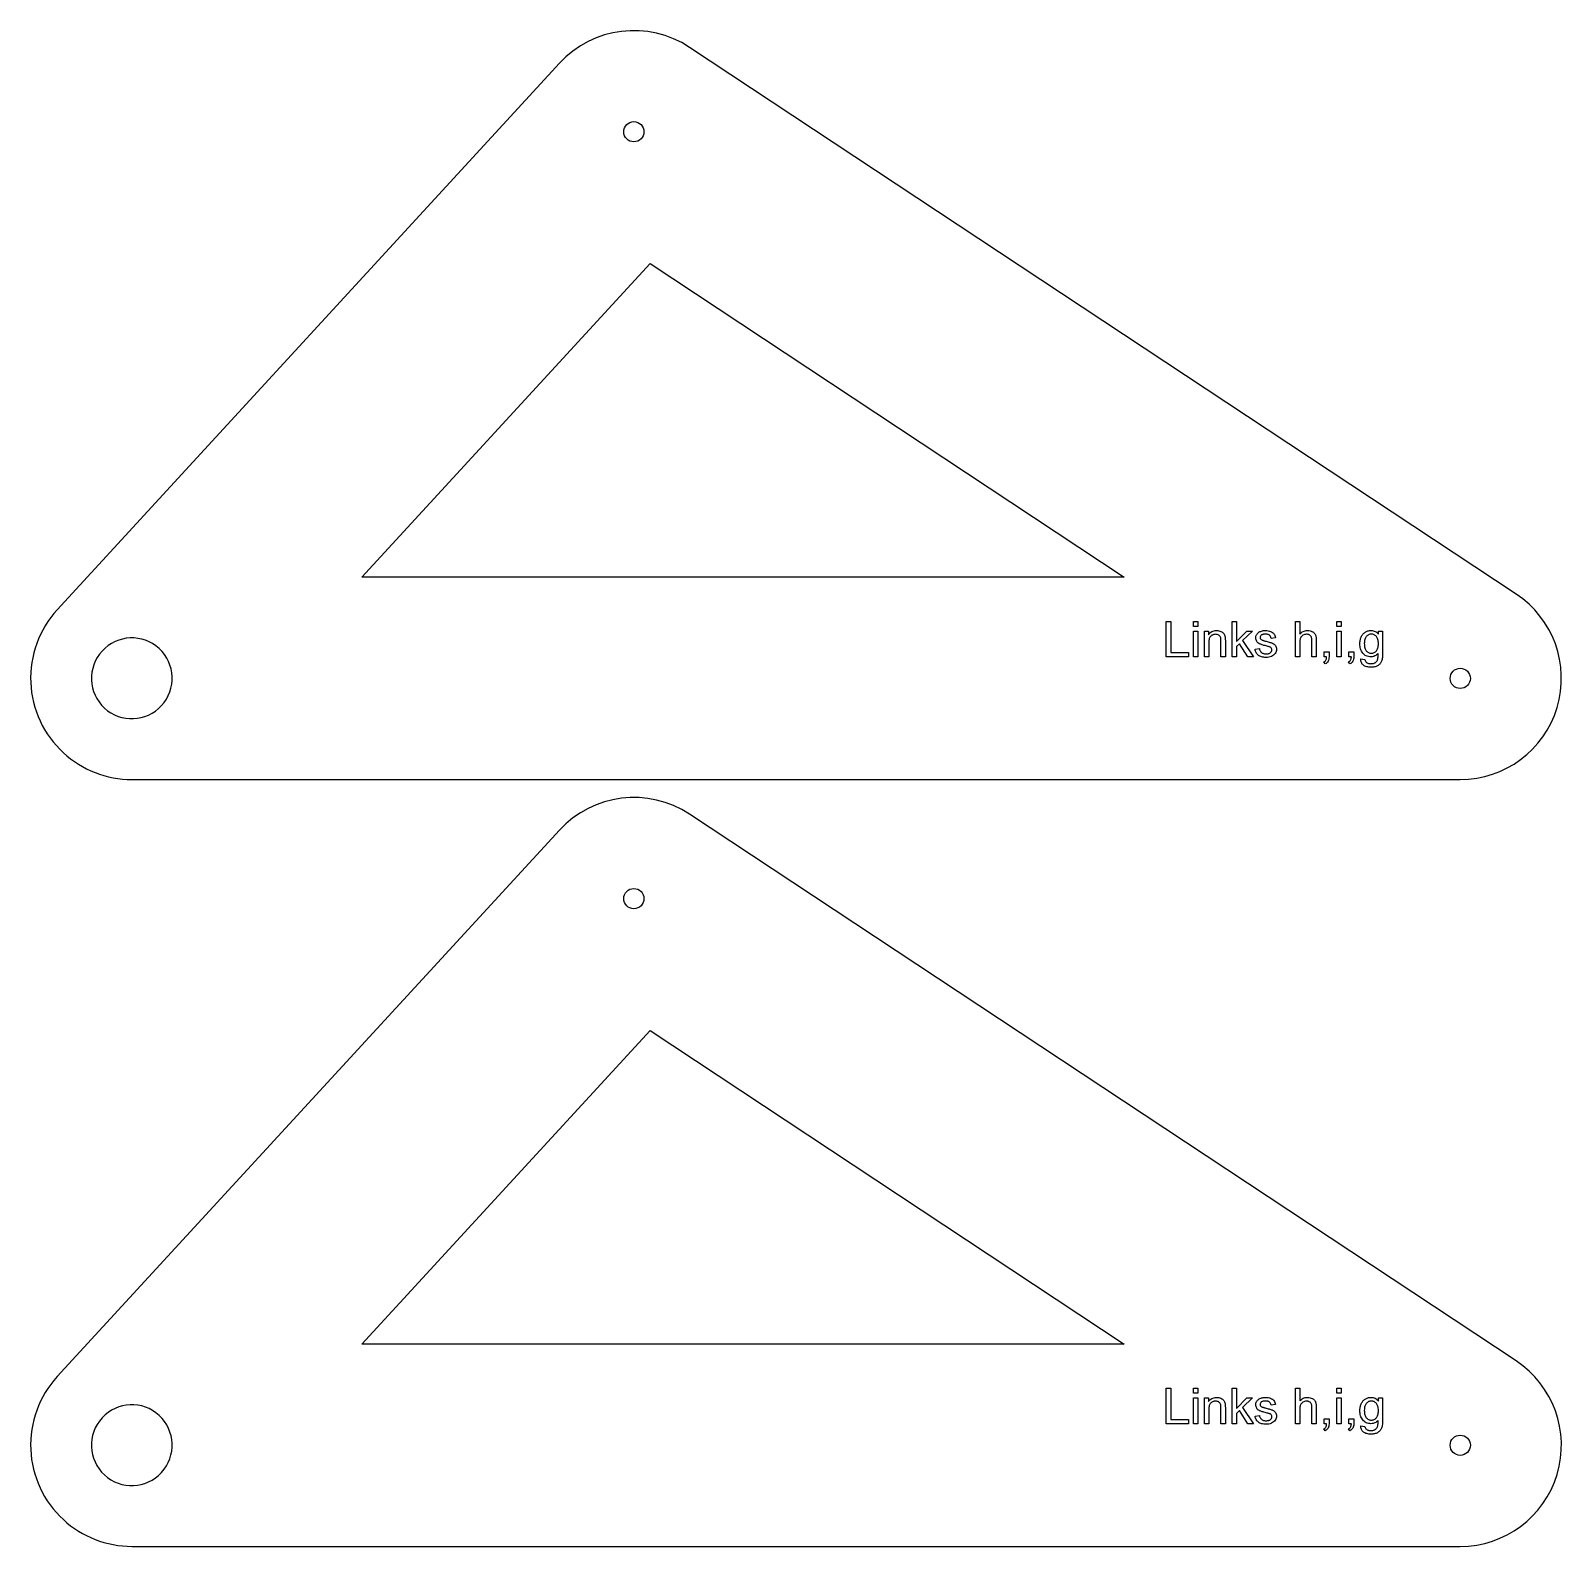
# Model space of a CAD drawing. Header units: millimetres. Extents: x 19 to 1177, y 19 to 1159.
# Drawn here: x 19 to 700, y 19 to 693 of the extents above; entities that cross this region are included whole.
import ezdxf

# ---------------------------------------------------------------- set-up
doc = ezdxf.new("R2010")
doc.units = ezdxf.units.MM
doc.layers.add('cut', color=5, linetype='Continuous', true_color=0x0000ff)
doc.layers.add('line engraving', color=1, linetype='Continuous', true_color=0xff0000)

msp = doc.modelspace()

# ---------------------------------------------------------------- linework, layer by layer
at = {"layer": 'cut', "color": 5, "true_color": 0x0000ff}
for points in [[(254.39, 678.94), (30.87, 435.77, 0.414578), (33.59, 372.14, 0.188241), (64.07, 360.25), (655.37, 360.25, 0.743511), (680.19, 442.78), (312.34, 686.03, 0.368358)], [(76.22, 418.53, 0.997265), (51.86, 392.03, 0.997265)], [(254.39, 337.7), (30.87, 94.52, 0.414578), (33.59, 30.9, 0.188241), (64.07, 19), (655.37, 19, 0.743511), (680.19, 101.54), (312.34, 344.78, 0.368358)], [(76.22, 77.29, 0.997265), (51.86, 50.78, 0.997265)]]:
    msp.add_lwpolyline(points, format="xyb", close=True, dxfattribs=at)
for points in [[(294.7, 589.8), (505.74, 450.25), (166.42, 450.25)], [(294.7, 248.55), (505.74, 109), (166.42, 109)]]:
    msp.add_lwpolyline(points, close=True, dxfattribs=at)
for centre in [(287.52, 648.49), (655.37, 405.25), (287.52, 307.24), (655.37, 64)]:
    msp.add_circle(centre, 4.5, dxfattribs=at)
at = {"layer": 'line engraving', "color": 1, "true_color": 0xff0000}
for points in [[(524.48, 414.83), (524.48, 430.63), (526.57, 430.63), (526.57, 416.7), (534.35, 416.7), (534.35, 414.83), (524.48, 414.83)], [(536.61, 428.4), (536.61, 430.63), (538.55, 430.63), (538.55, 428.4), (536.61, 428.4)], [(553.78, 414.83), (553.78, 430.63), (555.72, 430.63), (555.72, 421.62), (560.31, 426.27), (562.82, 426.27), (558.45, 422.03), (563.27, 414.83), (560.87, 414.83), (557.09, 420.68), (555.72, 419.37), (555.72, 414.83), (553.78, 414.83)], [(581.97, 414.83), (581.97, 430.63), (583.91, 430.63), (583.91, 424.96), (584.26, 425.33), (584.63, 425.65), (585.03, 425.92), (585.45, 426.14), (585.89, 426.31), (586.35, 426.43), (586.83, 426.51), (587.34, 426.53), (587.95, 426.5), (588.53, 426.41), (589.06, 426.25), (589.55, 426.03), (589.77, 425.9), (589.98, 425.76), (590.17, 425.6), (590.35, 425.44), (590.51, 425.26), (590.65, 425.07), (590.78, 424.86), (590.89, 424.65), (590.98, 424.41), (591.06, 424.16), (591.13, 423.87), (591.19, 423.56), (591.24, 423.23), (591.27, 422.87), (591.29, 422.49), (591.29, 422.08), (591.29, 414.83), (589.35, 414.83), (589.35, 422.08), (589.34, 422.43), (589.31, 422.76), (589.26, 423.06), (589.19, 423.34), (589.11, 423.59), (589, 423.82), (588.87, 424.02), (588.72, 424.2), (588.56, 424.36), (588.37, 424.49), (588.18, 424.6), (587.96, 424.7), (587.73, 424.77), (587.48, 424.82), (587.22, 424.85), (586.94, 424.86), (586.51, 424.83), (586.1, 424.75), (585.7, 424.61), (585.32, 424.42), (584.96, 424.17), (584.67, 423.89), (584.42, 423.57), (584.23, 423.2), (584.16, 423), (584.09, 422.78), (584.04, 422.55), (583.99, 422.29), (583.96, 422.02), (583.93, 421.73), (583.92, 421.42), (583.91, 421.09), (583.91, 414.83), (581.97, 414.83)], [(600.39, 428.4), (600.39, 430.63), (602.33, 430.63), (602.33, 428.4), (600.39, 428.4)], [(536.61, 414.83), (536.61, 426.27), (538.55, 426.27), (538.55, 414.83), (536.61, 414.83)], [(541.5, 414.83), (541.5, 426.27), (543.24, 426.27), (543.24, 424.65), (543.58, 425.09), (543.94, 425.47), (544.35, 425.8), (544.79, 426.06), (545.26, 426.27), (545.77, 426.42), (546.31, 426.5), (546.89, 426.53), (547.39, 426.51), (547.88, 426.44), (548.34, 426.32), (548.79, 426.16), (549.19, 425.96), (549.55, 425.73), (549.84, 425.47), (550.09, 425.19), (550.29, 424.87), (550.45, 424.53), (550.59, 424.15), (550.69, 423.75), (550.72, 423.61), (550.74, 423.43), (550.76, 423.24), (550.77, 423.01), (550.78, 422.76), (550.79, 422.49), (550.8, 422.19), (550.8, 421.87), (550.8, 414.83), (548.86, 414.83), (548.86, 421.79), (548.84, 422.35), (548.8, 422.83), (548.73, 423.23), (548.63, 423.56), (548.5, 423.84), (548.32, 424.09), (548.1, 424.31), (547.83, 424.5), (547.53, 424.66), (547.2, 424.76), (546.85, 424.83), (546.48, 424.85), (546.17, 424.84), (545.88, 424.8), (545.6, 424.74), (545.32, 424.66), (545.06, 424.54), (544.81, 424.41), (544.57, 424.25), (544.34, 424.07), (544.13, 423.85), (543.94, 423.58), (543.79, 423.28), (543.66, 422.93), (543.56, 422.53), (543.49, 422.09), (543.45, 421.61), (543.44, 421.08), (543.44, 414.83), (541.5, 414.83)], [(564.03, 418.25), (565.95, 418.55), (566, 418.27), (566.06, 418.01), (566.15, 417.76), (566.25, 417.53), (566.38, 417.32), (566.51, 417.12), (566.67, 416.94), (566.85, 416.78), (567.04, 416.64), (567.25, 416.51), (567.48, 416.41), (567.73, 416.32), (568, 416.25), (568.29, 416.21), (568.59, 416.18), (568.91, 416.17), (569.23, 416.18), (569.54, 416.2), (569.82, 416.24), (570.08, 416.3), (570.31, 416.38), (570.53, 416.47), (570.72, 416.58), (570.89, 416.71), (571.05, 416.85), (571.18, 417), (571.29, 417.15), (571.38, 417.3), (571.45, 417.47), (571.5, 417.63), (571.53, 417.81), (571.54, 417.99), (571.5, 418.3), (571.4, 418.58), (571.22, 418.82), (570.97, 419.02), (570.85, 419.09), (570.7, 419.16), (570.5, 419.24), (570.27, 419.32), (570.01, 419.4), (569.7, 419.49), (569.36, 419.58), (568.99, 419.68), (568.47, 419.81), (568, 419.94), (567.57, 420.06), (567.18, 420.18), (566.83, 420.3), (566.52, 420.41), (566.26, 420.51), (566.03, 420.61), (565.64, 420.83), (565.3, 421.08), (565.02, 421.37), (564.78, 421.7), (564.59, 422.06), (564.46, 422.43), (564.38, 422.82), (564.35, 423.24), (564.38, 423.61), (564.44, 423.97), (564.55, 424.32), (564.7, 424.65), (564.89, 424.96), (565.12, 425.25), (565.37, 425.51), (565.66, 425.74), (565.9, 425.9), (566.19, 426.04), (566.52, 426.18), (566.89, 426.3), (567.29, 426.4), (567.7, 426.48), (568.13, 426.52), (568.57, 426.53), (569.22, 426.51), (569.83, 426.44), (570.4, 426.31), (570.93, 426.15), (571.41, 425.93), (571.82, 425.69), (572.16, 425.41), (572.43, 425.09), (572.66, 424.74), (572.84, 424.32), (572.99, 423.85), (573.1, 423.32), (571.21, 423.06), (571.11, 423.48), (570.95, 423.85), (570.74, 424.17), (570.46, 424.44), (570.29, 424.56), (570.12, 424.66), (569.92, 424.74), (569.71, 424.81), (569.48, 424.87), (569.24, 424.91), (568.98, 424.93), (568.71, 424.94), (568.38, 424.93), (568.09, 424.91), (567.81, 424.88), (567.56, 424.83), (567.34, 424.77), (567.13, 424.69), (566.95, 424.6), (566.8, 424.5), (566.55, 424.27), (566.37, 424.02), (566.26, 423.75), (566.23, 423.46), (566.24, 423.28), (566.29, 423.1), (566.36, 422.94), (566.47, 422.78), (566.6, 422.63), (566.77, 422.5), (566.97, 422.38), (567.21, 422.27), (567.3, 422.23), (567.43, 422.19), (567.59, 422.15), (567.78, 422.09), (568.01, 422.02), (568.28, 421.95), (568.58, 421.86), (568.92, 421.77), (569.42, 421.64), (569.87, 421.51), (570.29, 421.39), (570.67, 421.27), (571.01, 421.16), (571.31, 421.06), (571.57, 420.96), (571.79, 420.87), (572.18, 420.68), (572.52, 420.44), (572.82, 420.17), (573.07, 419.85), (573.27, 419.5), (573.42, 419.1), (573.51, 418.67), (573.53, 418.19), (573.5, 417.72), (573.39, 417.25), (573.22, 416.8), (572.97, 416.37), (572.65, 415.96), (572.28, 415.61), (571.84, 415.3), (571.34, 415.04), (570.78, 414.84), (570.2, 414.69), (569.58, 414.6), (568.92, 414.57), (568.38, 414.59), (567.87, 414.63), (567.4, 414.7), (566.96, 414.8), (566.55, 414.93), (566.17, 415.09), (565.83, 415.28), (565.52, 415.5), (565.24, 415.74), (564.99, 416.02), (564.76, 416.32), (564.56, 416.65), (564.39, 417.01), (564.24, 417.39), (564.12, 417.81), (564.03, 418.25)], [(600.39, 414.83), (600.39, 426.27), (602.33, 426.27), (602.33, 414.83), (600.39, 414.83)], [(611.05, 413.88), (612.94, 413.6), (613.03, 413.2), (613.16, 412.85), (613.35, 412.56), (613.6, 412.33), (613.79, 412.2), (613.99, 412.1), (614.21, 412), (614.45, 411.93), (614.71, 411.87), (614.98, 411.83), (615.27, 411.8), (615.57, 411.79), (615.9, 411.8), (616.2, 411.83), (616.49, 411.87), (616.76, 411.93), (617.01, 412), (617.24, 412.1), (617.46, 412.2), (617.65, 412.33), (617.82, 412.47), (617.99, 412.63), (618.13, 412.8), (618.26, 412.98), (618.38, 413.17), (618.48, 413.38), (618.57, 413.6), (618.64, 413.84), (618.68, 414.01), (618.71, 414.22), (618.73, 414.47), (618.75, 414.76), (618.77, 415.09), (618.78, 415.46), (618.78, 415.87), (618.78, 416.33), (618.45, 415.98), (618.11, 415.67), (617.74, 415.42), (617.35, 415.21), (616.95, 415.04), (616.52, 414.92), (616.08, 414.85), (615.61, 414.83), (615.04, 414.86), (614.5, 414.94), (613.99, 415.07), (613.52, 415.26), (613.08, 415.5), (612.67, 415.79), (612.3, 416.13), (611.96, 416.53), (611.66, 416.97), (611.39, 417.43), (611.17, 417.91), (610.99, 418.41), (610.85, 418.93), (610.75, 419.47), (610.69, 420.03), (610.67, 420.62), (610.68, 421.02), (610.7, 421.42), (610.75, 421.81), (610.81, 422.19), (610.9, 422.57), (611, 422.93), (611.12, 423.29), (611.26, 423.64), (611.42, 423.98), (611.59, 424.29), (611.78, 424.59), (611.99, 424.87), (612.21, 425.12), (612.45, 425.36), (612.7, 425.58), (612.98, 425.78), (613.27, 425.96), (613.57, 426.11), (613.88, 426.24), (614.2, 426.34), (614.54, 426.43), (614.89, 426.49), (615.25, 426.52), (615.62, 426.53), (616.12, 426.51), (616.59, 426.43), (617.04, 426.3), (617.47, 426.12), (617.88, 425.89), (618.26, 425.61), (618.62, 425.28), (618.96, 424.9), (618.96, 426.27), (620.75, 426.27), (620.75, 416.38), (620.74, 415.74), (620.72, 415.14), (620.68, 414.6), (620.62, 414.1), (620.54, 413.65), (620.45, 413.25), (620.34, 412.9), (620.21, 412.59), (620.06, 412.32), (619.9, 412.07), (619.71, 411.82), (619.51, 411.6), (619.28, 411.38), (619.03, 411.19), (618.77, 411), (618.48, 410.83), (618.18, 410.68), (617.86, 410.55), (617.52, 410.44), (617.17, 410.35), (616.8, 410.28), (616.41, 410.23), (616, 410.2), (615.58, 410.19), (615.08, 410.2), (614.61, 410.24), (614.16, 410.32), (613.73, 410.42), (613.33, 410.55), (612.95, 410.7), (612.6, 410.89), (612.27, 411.11), (611.98, 411.35), (611.72, 411.63), (611.51, 411.93), (611.34, 412.26), (611.21, 412.62), (611.11, 413.01), (611.06, 413.43), (611.05, 413.88)], [(612.66, 420.76), (612.67, 420.21), (612.72, 419.71), (612.79, 419.24), (612.88, 418.81), (613.01, 418.42), (613.16, 418.06), (613.34, 417.75), (613.55, 417.47), (613.78, 417.23), (614.03, 417.02), (614.29, 416.84), (614.56, 416.7), (614.85, 416.58), (615.15, 416.5), (615.47, 416.45), (615.8, 416.44), (616.12, 416.45), (616.44, 416.5), (616.74, 416.58), (617.02, 416.69), (617.3, 416.84), (617.56, 417.02), (617.8, 417.22), (618.04, 417.47), (618.25, 417.74), (618.43, 418.05), (618.59, 418.4), (618.72, 418.79), (618.81, 419.21), (618.89, 419.67), (618.93, 420.16), (618.94, 420.69), (618.93, 421.2), (618.88, 421.68), (618.81, 422.12), (618.71, 422.54), (618.58, 422.92), (618.42, 423.26), (618.23, 423.58), (618.01, 423.86), (617.77, 424.11), (617.52, 424.33), (617.26, 424.51), (616.98, 424.66), (616.7, 424.78), (616.4, 424.86), (616.09, 424.91), (615.76, 424.93), (615.45, 424.91), (615.14, 424.86), (614.85, 424.78), (614.57, 424.66), (614.3, 424.52), (614.04, 424.34), (613.8, 424.12), (613.57, 423.88), (613.35, 423.6), (613.17, 423.29), (613.01, 422.95), (612.89, 422.57), (612.79, 422.17), (612.72, 421.73), (612.67, 421.26), (612.66, 420.76)], [(594.75, 414.83), (594.75, 417.04), (596.96, 417.04), (596.96, 414.83), (596.93, 414.25), (596.85, 413.73), (596.72, 413.27), (596.53, 412.86), (596.28, 412.51), (595.97, 412.2), (595.6, 411.93), (595.16, 411.71), (594.62, 412.54), (594.91, 412.69), (595.16, 412.87), (595.36, 413.08), (595.53, 413.33), (595.66, 413.62), (595.75, 413.96), (595.82, 414.37), (595.85, 414.83), (594.75, 414.83)], [(605.79, 414.83), (605.79, 417.04), (607.99, 417.04), (607.99, 414.83), (607.97, 414.25), (607.89, 413.73), (607.75, 413.27), (607.56, 412.86), (607.32, 412.51), (607.01, 412.2), (606.63, 411.93), (606.19, 411.71), (605.66, 412.54), (605.94, 412.69), (606.19, 412.87), (606.4, 413.08), (606.56, 413.33), (606.69, 413.62), (606.79, 413.96), (606.85, 414.37), (606.88, 414.83), (605.79, 414.83)], [(524.48, 73.59), (524.48, 89.38), (526.57, 89.38), (526.57, 75.45), (534.35, 75.45), (534.35, 73.59), (524.48, 73.59)], [(536.61, 87.15), (536.61, 89.38), (538.55, 89.38), (538.55, 87.15), (536.61, 87.15)], [(553.78, 73.59), (553.78, 89.38), (555.72, 89.38), (555.72, 80.37), (560.31, 85.03), (562.82, 85.03), (558.45, 80.78), (563.27, 73.59), (560.87, 73.59), (557.09, 79.44), (555.72, 78.12), (555.72, 73.59), (553.78, 73.59)], [(581.97, 73.59), (581.97, 89.38), (583.91, 89.38), (583.91, 83.71), (584.26, 84.08), (584.63, 84.4), (585.03, 84.67), (585.45, 84.89), (585.89, 85.07), (586.35, 85.19), (586.83, 85.26), (587.34, 85.29), (587.95, 85.26), (588.53, 85.16), (589.06, 85.01), (589.55, 84.79), (589.77, 84.66), (589.98, 84.51), (590.17, 84.36), (590.35, 84.19), (590.51, 84.01), (590.65, 83.82), (590.78, 83.62), (590.89, 83.4), (590.98, 83.17), (591.06, 82.91), (591.13, 82.63), (591.19, 82.32), (591.24, 81.99), (591.27, 81.63), (591.29, 81.24), (591.29, 80.84), (591.29, 73.59), (589.35, 73.59), (589.35, 80.84), (589.34, 81.19), (589.31, 81.51), (589.26, 81.82), (589.19, 82.09), (589.11, 82.35), (589, 82.57), (588.87, 82.78), (588.72, 82.95), (588.56, 83.11), (588.37, 83.24), (588.18, 83.36), (587.96, 83.45), (587.73, 83.52), (587.48, 83.58), (587.22, 83.61), (586.94, 83.62), (586.51, 83.59), (586.1, 83.51), (585.7, 83.37), (585.32, 83.17), (584.96, 82.93), (584.67, 82.64), (584.42, 82.32), (584.23, 81.96), (584.16, 81.76), (584.09, 81.54), (584.04, 81.3), (583.99, 81.05), (583.96, 80.77), (583.93, 80.48), (583.92, 80.17), (583.91, 79.85), (583.91, 73.59), (581.97, 73.59)], [(600.39, 87.15), (600.39, 89.38), (602.33, 89.38), (602.33, 87.15), (600.39, 87.15)], [(536.61, 73.59), (536.61, 85.03), (538.55, 85.03), (538.55, 73.59), (536.61, 73.59)], [(541.5, 73.59), (541.5, 85.03), (543.24, 85.03), (543.24, 83.4), (543.58, 83.84), (543.94, 84.23), (544.35, 84.55), (544.79, 84.82), (545.26, 85.02), (545.77, 85.17), (546.31, 85.26), (546.89, 85.29), (547.39, 85.26), (547.88, 85.19), (548.34, 85.08), (548.79, 84.92), (549.19, 84.72), (549.55, 84.49), (549.84, 84.23), (550.09, 83.94), (550.29, 83.62), (550.45, 83.28), (550.59, 82.91), (550.69, 82.51), (550.72, 82.36), (550.74, 82.19), (550.76, 81.99), (550.77, 81.77), (550.78, 81.52), (550.79, 81.24), (550.8, 80.95), (550.8, 80.62), (550.8, 73.59), (548.86, 73.59), (548.86, 80.55), (548.84, 81.1), (548.8, 81.58), (548.73, 81.99), (548.63, 82.32), (548.5, 82.6), (548.32, 82.85), (548.1, 83.07), (547.83, 83.26), (547.53, 83.41), (547.2, 83.52), (546.85, 83.58), (546.48, 83.61), (546.17, 83.59), (545.88, 83.56), (545.6, 83.5), (545.32, 83.41), (545.06, 83.3), (544.81, 83.16), (544.57, 83), (544.34, 82.82), (544.13, 82.6), (543.94, 82.34), (543.79, 82.03), (543.66, 81.68), (543.56, 81.29), (543.49, 80.85), (543.45, 80.36), (543.44, 79.83), (543.44, 73.59), (541.5, 73.59)], [(564.03, 77), (565.95, 77.3), (566, 77.02), (566.06, 76.76), (566.15, 76.51), (566.25, 76.28), (566.38, 76.07), (566.51, 75.88), (566.67, 75.7), (566.85, 75.54), (567.04, 75.39), (567.25, 75.27), (567.48, 75.16), (567.73, 75.07), (568, 75.01), (568.29, 74.96), (568.59, 74.93), (568.91, 74.92), (569.23, 74.93), (569.54, 74.96), (569.82, 75), (570.08, 75.06), (570.31, 75.13), (570.53, 75.23), (570.72, 75.34), (570.89, 75.47), (571.05, 75.6), (571.18, 75.75), (571.29, 75.9), (571.38, 76.06), (571.45, 76.22), (571.5, 76.39), (571.53, 76.56), (571.54, 76.74), (571.5, 77.05), (571.4, 77.33), (571.22, 77.57), (570.97, 77.78), (570.85, 77.84), (570.7, 77.91), (570.5, 77.99), (570.27, 78.07), (570.01, 78.15), (569.7, 78.24), (569.36, 78.34), (568.99, 78.43), (568.47, 78.57), (568, 78.69), (567.57, 78.82), (567.18, 78.94), (566.83, 79.05), (566.52, 79.16), (566.26, 79.27), (566.03, 79.37), (565.64, 79.58), (565.3, 79.83), (565.02, 80.13), (564.78, 80.45), (564.59, 80.81), (564.46, 81.19), (564.38, 81.58), (564.35, 81.99), (564.38, 82.37), (564.44, 82.73), (564.55, 83.07), (564.7, 83.41), (564.89, 83.72), (565.12, 84), (565.37, 84.26), (565.66, 84.49), (565.9, 84.65), (566.19, 84.8), (566.52, 84.93), (566.89, 85.06), (567.29, 85.16), (567.7, 85.23), (568.13, 85.27), (568.57, 85.29), (569.22, 85.26), (569.83, 85.19), (570.4, 85.07), (570.93, 84.9), (571.41, 84.69), (571.82, 84.44), (572.16, 84.16), (572.43, 83.85), (572.66, 83.49), (572.84, 83.07), (572.99, 82.6), (573.1, 82.08), (571.21, 81.82), (571.11, 82.24), (570.95, 82.6), (570.74, 82.92), (570.46, 83.2), (570.29, 83.31), (570.12, 83.41), (569.92, 83.5), (569.71, 83.57), (569.48, 83.62), (569.24, 83.66), (568.98, 83.68), (568.71, 83.69), (568.38, 83.69), (568.09, 83.66), (567.81, 83.63), (567.56, 83.58), (567.34, 83.52), (567.13, 83.44), (566.95, 83.35), (566.8, 83.25), (566.55, 83.02), (566.37, 82.77), (566.26, 82.5), (566.23, 82.22), (566.24, 82.03), (566.29, 81.86), (566.36, 81.69), (566.47, 81.54), (566.6, 81.39), (566.77, 81.25), (566.97, 81.13), (567.21, 81.02), (567.3, 80.99), (567.43, 80.95), (567.59, 80.9), (567.78, 80.84), (568.01, 80.78), (568.28, 80.7), (568.58, 80.62), (568.92, 80.52), (569.42, 80.39), (569.87, 80.26), (570.29, 80.14), (570.67, 80.02), (571.01, 79.92), (571.31, 79.81), (571.57, 79.72), (571.79, 79.62), (572.18, 79.43), (572.52, 79.2), (572.82, 78.92), (573.07, 78.61), (573.27, 78.25), (573.42, 77.86), (573.51, 77.42), (573.53, 76.95), (573.5, 76.47), (573.39, 76.01), (573.22, 75.56), (572.97, 75.12), (572.65, 74.72), (572.28, 74.36), (571.84, 74.05), (571.34, 73.8), (570.78, 73.59), (570.2, 73.44), (569.58, 73.36), (568.92, 73.33), (568.38, 73.34), (567.87, 73.38), (567.4, 73.46), (566.96, 73.56), (566.55, 73.69), (566.17, 73.85), (565.83, 74.04), (565.52, 74.25), (565.24, 74.5), (564.99, 74.77), (564.76, 75.07), (564.56, 75.4), (564.39, 75.76), (564.24, 76.15), (564.12, 76.56), (564.03, 77)], [(600.39, 73.59), (600.39, 85.03), (602.33, 85.03), (602.33, 73.59), (600.39, 73.59)], [(611.05, 72.64), (612.94, 72.36), (613.03, 71.95), (613.16, 71.6), (613.35, 71.31), (613.6, 71.09), (613.79, 70.96), (613.99, 70.85), (614.21, 70.76), (614.45, 70.68), (614.71, 70.62), (614.98, 70.58), (615.27, 70.55), (615.57, 70.55), (615.9, 70.55), (616.2, 70.58), (616.49, 70.62), (616.76, 70.68), (617.01, 70.76), (617.24, 70.85), (617.46, 70.96), (617.65, 71.09), (617.82, 71.23), (617.99, 71.38), (618.13, 71.55), (618.26, 71.73), (618.38, 71.93), (618.48, 72.14), (618.57, 72.36), (618.64, 72.59), (618.68, 72.76), (618.71, 72.97), (618.73, 73.22), (618.75, 73.51), (618.77, 73.84), (618.78, 74.22), (618.78, 74.63), (618.78, 75.08), (618.45, 74.73), (618.11, 74.43), (617.74, 74.17), (617.35, 73.96), (616.95, 73.8), (616.52, 73.68), (616.08, 73.61), (615.61, 73.59), (615.04, 73.61), (614.5, 73.69), (613.99, 73.82), (613.52, 74.01), (613.08, 74.25), (612.67, 74.54), (612.3, 74.89), (611.96, 75.29), (611.66, 75.72), (611.39, 76.18), (611.17, 76.66), (610.99, 77.16), (610.85, 77.68), (610.75, 78.22), (610.69, 78.79), (610.67, 79.37), (610.68, 79.78), (610.7, 80.17), (610.75, 80.56), (610.81, 80.95), (610.9, 81.32), (611, 81.69), (611.12, 82.04), (611.26, 82.39), (611.42, 82.73), (611.59, 83.05), (611.78, 83.34), (611.99, 83.62), (612.21, 83.88), (612.45, 84.12), (612.7, 84.33), (612.98, 84.53), (613.27, 84.71), (613.57, 84.86), (613.88, 84.99), (614.2, 85.1), (614.54, 85.18), (614.89, 85.24), (615.25, 85.28), (615.62, 85.29), (616.12, 85.26), (616.59, 85.18), (617.04, 85.06), (617.47, 84.88), (617.88, 84.65), (618.26, 84.37), (618.62, 84.03), (618.96, 83.65), (618.96, 85.03), (620.75, 85.03), (620.75, 75.14), (620.74, 74.49), (620.72, 73.9), (620.68, 73.35), (620.62, 72.85), (620.54, 72.4), (620.45, 72), (620.34, 71.65), (620.21, 71.35), (620.06, 71.08), (619.9, 70.82), (619.71, 70.58), (619.51, 70.35), (619.28, 70.14), (619.03, 69.94), (618.77, 69.76), (618.48, 69.59), (618.18, 69.44), (617.86, 69.3), (617.52, 69.19), (617.17, 69.1), (616.8, 69.03), (616.41, 68.98), (616, 68.95), (615.58, 68.94), (615.08, 68.96), (614.61, 69), (614.16, 69.07), (613.73, 69.17), (613.33, 69.3), (612.95, 69.46), (612.6, 69.65), (612.27, 69.86), (611.98, 70.11), (611.72, 70.38), (611.51, 70.68), (611.34, 71.02), (611.21, 71.38), (611.11, 71.77), (611.06, 72.19), (611.05, 72.64)], [(612.66, 79.51), (612.67, 78.97), (612.72, 78.46), (612.79, 77.99), (612.88, 77.56), (613.01, 77.17), (613.16, 76.82), (613.34, 76.5), (613.55, 76.23), (613.78, 75.98), (614.03, 75.77), (614.29, 75.59), (614.56, 75.45), (614.85, 75.34), (615.15, 75.26), (615.47, 75.21), (615.8, 75.19), (616.12, 75.21), (616.44, 75.26), (616.74, 75.34), (617.02, 75.45), (617.3, 75.59), (617.56, 75.77), (617.8, 75.98), (618.04, 76.22), (618.25, 76.5), (618.43, 76.81), (618.59, 77.16), (618.72, 77.54), (618.81, 77.96), (618.89, 78.42), (618.93, 78.92), (618.94, 79.45), (618.93, 79.96), (618.88, 80.43), (618.81, 80.88), (618.71, 81.29), (618.58, 81.67), (618.42, 82.02), (618.23, 82.33), (618.01, 82.62), (617.77, 82.87), (617.52, 83.08), (617.26, 83.27), (616.98, 83.42), (616.7, 83.53), (616.4, 83.62), (616.09, 83.67), (615.76, 83.68), (615.45, 83.67), (615.14, 83.62), (614.85, 83.53), (614.57, 83.42), (614.3, 83.27), (614.04, 83.09), (613.8, 82.88), (613.57, 82.63), (613.35, 82.35), (613.17, 82.04), (613.01, 81.7), (612.89, 81.33), (612.79, 80.92), (612.72, 80.48), (612.67, 80.01), (612.66, 79.51)], [(594.75, 73.59), (594.75, 75.79), (596.96, 75.79), (596.96, 73.59), (596.93, 73.01), (596.85, 72.48), (596.72, 72.02), (596.53, 71.62), (596.28, 71.27), (595.97, 70.95), (595.6, 70.69), (595.16, 70.46), (594.62, 71.29), (594.91, 71.44), (595.16, 71.62), (595.36, 71.84), (595.53, 72.08), (595.66, 72.37), (595.75, 72.72), (595.82, 73.12), (595.85, 73.59), (594.75, 73.59)], [(605.79, 73.59), (605.79, 75.79), (607.99, 75.79), (607.99, 73.59), (607.97, 73.01), (607.89, 72.48), (607.75, 72.02), (607.56, 71.62), (607.32, 71.27), (607.01, 70.95), (606.63, 70.69), (606.19, 70.46), (605.66, 71.29), (605.94, 71.44), (606.19, 71.62), (606.4, 71.84), (606.56, 72.08), (606.69, 72.37), (606.79, 72.72), (606.85, 73.12), (606.88, 73.59), (605.79, 73.59)]]:
    msp.add_lwpolyline(points, dxfattribs=at)

doc.saveas('drawing.dxf')
